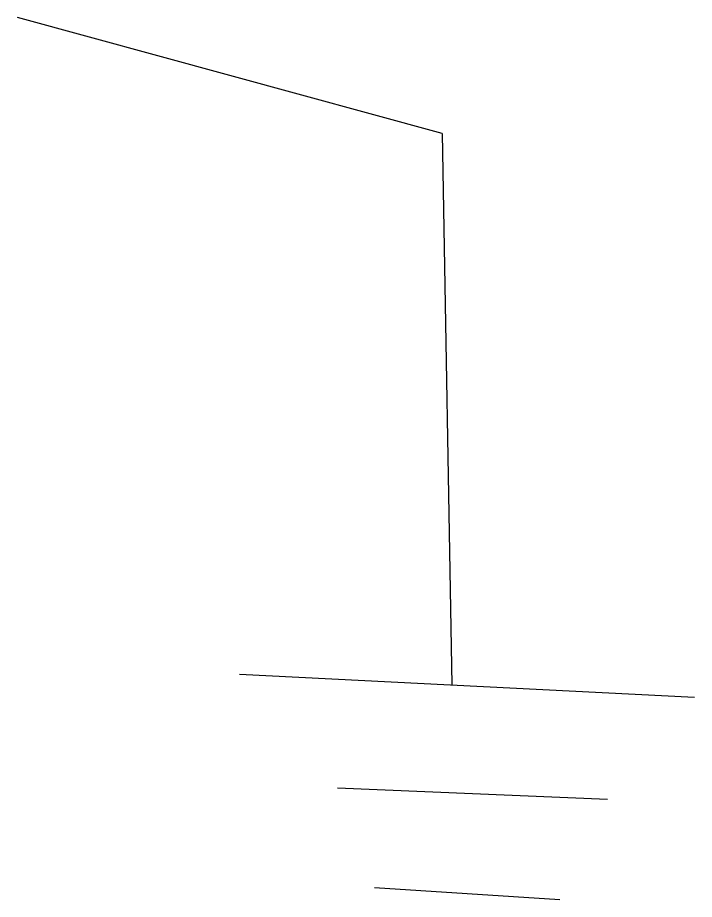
# Model space of a CAD drawing. Header units: metres. Extents: x 429925 to 893472, y 1245258 to 2552490.
# Drawn here: x 454265.27 to 454268.718, y 1256599.675 to 1256604.166 of the extents above; entities that cross this region are included whole.
import ezdxf

# ---------------------------------------------------------------- set-up
doc = ezdxf.new("R2010")
doc.units = ezdxf.units.M
doc.layers.add('00-duong day', color=4, linetype='Continuous', lineweight=30)

msp = doc.modelspace()

# ---------------------------------------------------------------- linework, layer by layer
at = {"layer": '00-duong day', "color": 2}
for p, q in [((454267.4335, 1256603.5761), (454265.27, 1256604.1658)), ((454267.4335, 1256603.5761), (454267.4818, 1256600.7673)), ((454266.3999, 1256600.8221), (454268.7176, 1256600.7048)), ((454266.8997, 1256600.2425), (454268.2744, 1256600.1858)), ((454267.0885, 1256599.7356), (454268.0316, 1256599.675))]:
    msp.add_line(p, q, dxfattribs=at)

doc.saveas('drawing.dxf')
